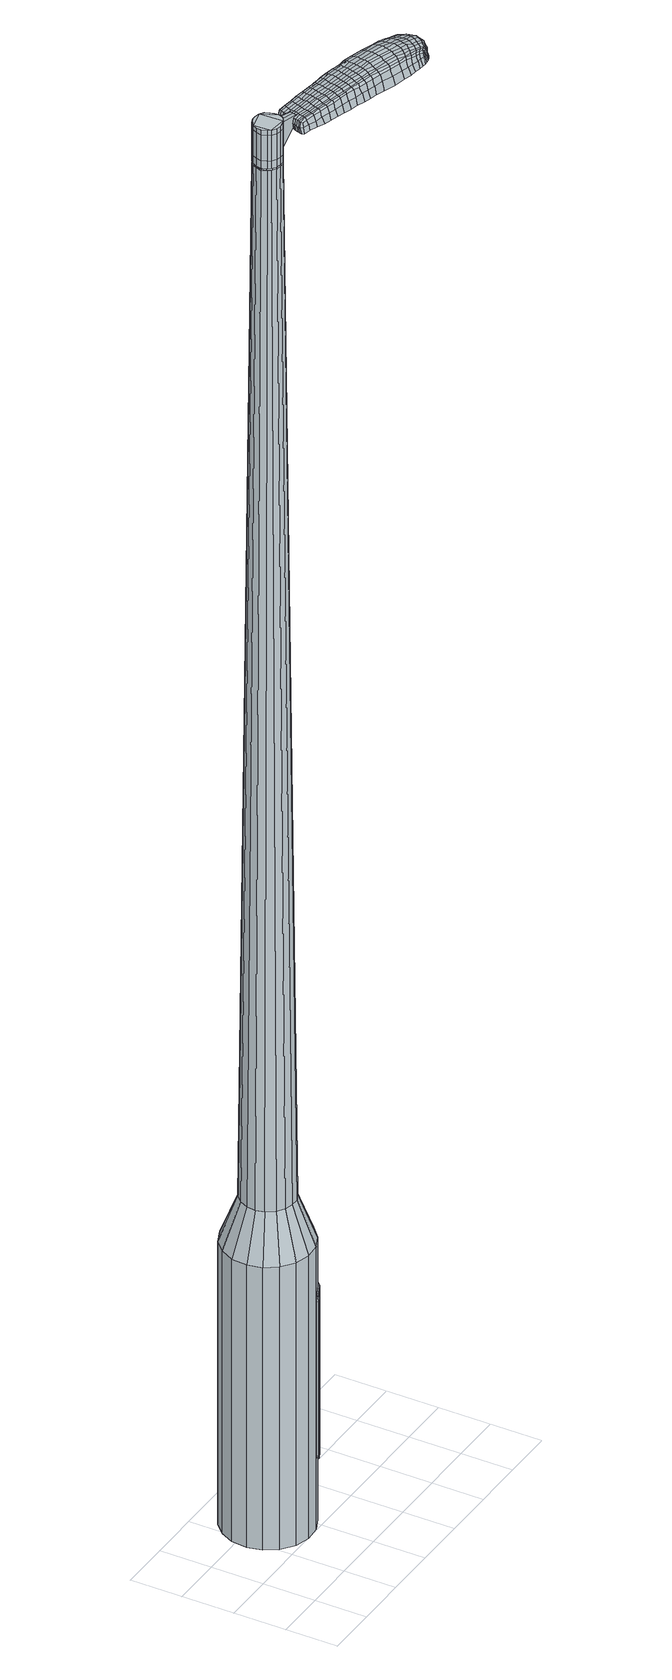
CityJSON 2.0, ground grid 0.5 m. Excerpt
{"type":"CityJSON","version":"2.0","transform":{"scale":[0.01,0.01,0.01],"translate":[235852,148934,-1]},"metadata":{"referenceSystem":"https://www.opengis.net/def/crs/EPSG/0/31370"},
"CityObjects":{
"object1":{"type":"GenericCityObject","attributes":{"cluster":89,"mean_distance_to_centroid":0.18,"new_centroid_x":235852.81,"new_centroid_y":148934.91,"mean_distance_to_camera":4.41,"H1":-4.92,"H2":10.43,"Z_final":110.27,"cluster2":-1,"proj_x":235852.39,"proj_y":148936.35,"id_line":63135,"bearing_l":253.74,"distance":1.5,"orientation":"left","G_obj":343.74},"geometry":[{"type":"MultiSurface","lod":"2","boundaries":[[[0,1,2,3]],[[1,4,5,2]],[[4,6,7,5]],[[6,8,9,7]],[[8,10,11,9]],[[10,12,13,11]],[[12,14,15,13]],[[14,16,17,15]],[[16,18,19,17]],[[18,20,21,19]],[[20,22,23,21]],[[22,24,25,23]],[[24,26,27,25]],[[26,28,29,27]],[[28,30,31,29]],[[30,32,33,31]],[[32,34,35,33]],[[34,0,3,35]],[[36,37,38,39]],[[38,40,41,42]],[[41,43,42]],[[42,44,45,46]],[[45,47,46]],[[46,48,49,50]],[[49,51,50]],[[42,46,50,38]],[[50,52,39,38]],[[53,36,39]],[[2,5,7,35]],[[7,9,11,15]],[[11,13,15]],[[15,17,19,23]],[[19,21,23]],[[23,25,27,31]],[[27,29,31]],[[15,23,31,7]],[[31,33,35,7]],[[3,2,35]],[[1,0,54,55]],[[0,34,56,54]],[[34,32,57,56]],[[32,30,58,57]],[[30,28,59,58]],[[28,26,60,59]],[[26,24,61,60]],[[24,22,62,61]],[[22,20,63,62]],[[20,18,64,63]],[[18,16,65,64]],[[16,14,66,65]],[[14,12,67,66]],[[12,10,68,67]],[[10,8,69,68]],[[8,6,70,69]],[[6,4,71,70]],[[4,1,55,71]],[[55,54,72,73]],[[54,56,74,72]],[[56,57,75,74]],[[57,58,76,75]],[[58,59,77,76]],[[59,60,78,77]],[[60,61,79,78]],[[61,62,80,79]],[[62,63,81,80]],[[63,64,82,81]],[[64,65,83,82]],[[65,66,84,83]],[[66,67,85,84]],[[67,68,86,85]],[[68,69,87,86]],[[69,70,88,87]],[[70,71,89,88]],[[71,55,73,89]],[[90,91,92,93]],[[74,94,91,90]],[[75,95,94,74]],[[96,97,95,75]],[[98,99,97,96]],[[78,100,99,98]],[[101,102,100,78]],[[103,104,102,101]],[[105,106,104,103]],[[107,108,106,105]],[[109,110,108,107]],[[111,112,110,109]],[[113,114,112,111]],[[86,115,114,113]],[[116,117,115,86]],[[88,118,117,116]],[[89,119,118,88]],[[93,92,119,89]],[[120,121,122,123]],[[124,120,123,125]],[[126,124,125,127]],[[128,126,127,129]],[[130,128,129,131]],[[132,130,131,133]],[[134,132,133,135]],[[136,134,135,137]],[[138,136,137,139]],[[140,138,139,141]],[[142,140,141,143]],[[144,142,143,145]],[[146,144,145,147]],[[148,146,147,149]],[[150,148,149,151]],[[152,150,151,153]],[[73,72,90,93]],[[72,74,90]],[[76,96,75]],[[76,77,98,96]],[[77,78,98]],[[79,101,78]],[[79,80,103,101]],[[80,81,105,103]],[[81,82,107,105]],[[82,83,109,107]],[[83,84,111,109]],[[84,85,113,111]],[[85,86,113]],[[87,116,86]],[[87,88,116]],[[73,93,89]],[[154,155,92,91]],[[155,119,92]],[[156,117,118]],[[156,115,117]],[[157,114,115]],[[157,158,112,114]],[[158,159,110,112]],[[159,160,108,110]],[[160,161,106,108]],[[161,162,104,106]],[[162,163,102,104]],[[163,100,102]],[[164,99,100]],[[164,165,97,99]],[[165,95,97]],[[154,91,94]],[[39,52,152,166]],[[155,154,167,153]],[[53,39,166,121]],[[154,94,122,167]],[[36,53,121,120]],[[94,95,123,122]],[[37,36,120,124]],[[95,165,125,123]],[[38,37,124,126]],[[165,164,127,125]],[[40,38,126,128]],[[164,100,129,127]],[[41,40,128,130]],[[100,163,131,129]],[[43,41,130,132]],[[163,162,133,131]],[[42,43,132,134]],[[162,161,135,133]],[[44,42,134,136]],[[161,160,137,135]],[[45,44,136,138]],[[160,159,139,137]],[[47,45,138,140]],[[159,158,141,139]],[[46,47,140,142]],[[158,157,143,141]],[[48,46,142,144]],[[157,115,145,143]],[[49,48,144,146]],[[115,156,147,145]],[[51,49,146,148]],[[156,118,149,147]],[[50,51,148,150]],[[118,119,151,149]],[[52,50,150,152]],[[119,155,153,151]],[[152,153,168,169]],[[153,167,170,168]],[[167,122,171,170]],[[122,121,172,171]],[[121,166,173,172]],[[166,152,169,173]],[[174,175,176,177]],[[178,174,177,179]],[[174,178,180,181]],[[175,174,181,182]],[[183,184,185,186]],[[187,183,186,188]],[[183,187,189,190]],[[184,183,190,191]],[[192,193,194,195]],[[196,192,195,197]],[[192,196,198,199]],[[193,192,199,200]],[[201,202,203,204]],[[205,201,204,206]],[[201,205,207,208]],[[202,201,208,209]],[[210,211,212,213]],[[214,210,213,215]],[[210,214,216,217]],[[211,210,217,218]],[[219,220,221,222]],[[223,219,222,224]],[[219,223,225,226]],[[220,219,226,227]],[[228,229,230,231]],[[220,228,231,221]],[[228,220,227,232]],[[229,228,232,233]],[[234,235,236,237]],[[229,234,237,230]],[[234,229,233,238]],[[235,234,238,239]],[[240,178,179,241]],[[235,240,241,236]],[[240,235,239,242]],[[178,240,242,180]],[[243,244,245,246]],[[247,243,246,248]],[[243,247,249,250]],[[244,243,250,251]],[[252,253,254,255]],[[244,252,255,245]],[[252,244,251,256]],[[253,252,256,257]],[[258,259,260,261]],[[253,258,261,254]],[[258,253,257,262]],[[259,258,262,263]],[[264,265,266,267]],[[259,264,267,260]],[[264,259,263,268]],[[265,264,268,269]],[[270,175,182,271]],[[265,270,271,266]],[[270,265,269,272]],[[175,270,272,176]],[[273,274,275,276]],[[277,273,276,278]],[[273,277,279,280]],[[274,273,280,281]],[[282,283,284,285]],[[274,282,285,275]],[[282,274,281,286]],[[283,282,286,287]],[[288,289,290,291]],[[283,288,291,284]],[[288,283,287,292]],[[289,288,292,293]],[[294,187,188,295]],[[289,294,295,290]],[[294,289,293,296]],[[187,294,296,189]],[[297,298,299,300]],[[301,297,300,302]],[[297,301,303,304]],[[298,297,304,305]],[[306,307,308,309]],[[298,306,309,299]],[[306,298,305,310]],[[307,306,310,311]],[[312,313,314,315]],[[307,312,315,308]],[[312,307,311,316]],[[313,312,316,317]],[[318,319,320,321]],[[313,318,321,314]],[[318,313,317,322]],[[319,318,322,323]],[[324,184,191,325]],[[319,324,325,320]],[[324,319,323,326]],[[184,324,326,185]],[[327,213,212,328]],[[329,327,328,330]],[[327,329,331,332]],[[213,327,332,215]],[[333,329,330,334]],[[335,333,334,336]],[[333,335,337,338]],[[329,333,338,331]],[[339,335,336,340]],[[341,339,340,342]],[[339,341,343,344]],[[335,339,344,337]],[[345,341,342,346]],[[347,345,346,348]],[[345,347,349,350]],[[341,345,350,343]],[[351,347,348,352]],[[202,351,352,203]],[[351,202,209,353]],[[347,351,353,349]],[[354,355,200,199]],[[356,354,199,198]],[[354,356,357,358]],[[355,354,358,359]],[[360,361,359,358]],[[362,360,358,357]],[[360,362,363,364]],[[361,360,364,365]],[[366,367,365,364]],[[368,366,364,363]],[[366,368,369,370]],[[367,366,370,371]],[[372,373,371,370]],[[374,372,370,369]],[[372,374,207,205]],[[373,372,205,206]],[[375,376,377,378]],[[277,375,378,279]],[[375,277,278,379]],[[376,375,379,380]],[[381,196,197,382]],[[376,381,382,377]],[[381,376,380,383]],[[196,381,383,198]],[[384,385,386,387]],[[223,384,387,225]],[[384,223,224,388]],[[385,384,388,389]],[[390,391,392,393]],[[385,390,393,386]],[[390,385,389,394]],[[391,390,394,395]],[[396,193,200,397]],[[391,396,397,392]],[[396,391,395,398]],[[193,396,398,194]],[[399,400,401,402]],[[181,399,402,182]],[[399,181,180,403]],[[400,399,403,404]],[[405,406,407,408]],[[400,405,408,401]],[[405,400,404,409]],[[406,405,409,410]],[[411,204,203,412]],[[406,411,412,407]],[[411,406,410,413]],[[204,411,413,206]],[[414,415,416,417]],[[186,414,417,188]],[[414,186,185,418]],[[415,414,418,419]],[[420,208,207,421]],[[415,420,421,416]],[[420,415,419,422]],[[208,420,422,209]],[[423,424,425,426]],[[301,423,426,303]],[[423,301,302,427]],[[424,423,427,428]],[[429,214,215,430]],[[424,429,430,425]],[[429,424,428,431]],[[214,429,431,216]],[[432,433,434,435]],[[247,432,435,249]],[[432,247,248,436]],[[433,432,436,437]],[[438,439,440,441]],[[433,438,441,434]],[[438,433,437,442]],[[439,438,442,443]],[[444,211,218,445]],[[439,444,445,440]],[[444,439,443,446]],[[211,444,446,212]],[[447,448,437,436]],[[246,447,436,248]],[[447,246,245,449]],[[448,447,449,450]],[[451,452,443,442]],[[448,451,442,437]],[[451,448,450,453]],[[452,451,453,454]],[[455,328,212,446]],[[452,455,446,443]],[[455,452,454,456]],[[328,455,456,330]],[[457,458,459,460]],[[304,457,460,305]],[[457,304,303,426]],[[458,457,426,425]],[[461,332,331,462]],[[458,461,462,459]],[[461,458,425,430]],[[332,461,430,215]],[[463,464,450,449]],[[255,463,449,245]],[[463,255,254,465]],[[464,463,465,466]],[[467,468,454,453]],[[464,467,453,450]],[[467,464,466,469]],[[468,467,469,470]],[[471,334,330,456]],[[468,471,456,454]],[[471,468,470,472]],[[334,471,472,336]],[[473,474,475,476]],[[310,473,476,311]],[[473,310,305,460]],[[474,473,460,459]],[[477,338,337,478]],[[474,477,478,475]],[[477,474,459,462]],[[338,477,462,331]],[[479,480,466,465]],[[261,479,465,254]],[[479,261,260,481]],[[480,479,481,482]],[[483,484,470,469]],[[480,483,469,466]],[[483,480,482,485]],[[484,483,485,486]],[[487,340,336,472]],[[484,487,472,470]],[[487,484,486,488]],[[340,487,488,342]],[[489,490,491,492]],[[316,489,492,317]],[[489,316,311,476]],[[490,489,476,475]],[[493,344,343,494]],[[490,493,494,491]],[[493,490,475,478]],[[344,493,478,337]],[[495,496,482,481]],[[267,495,481,260]],[[495,267,266,497]],[[496,495,497,498]],[[499,500,486,485]],[[496,499,485,482]],[[499,496,498,501]],[[500,499,501,502]],[[503,346,342,488]],[[500,503,488,486]],[[503,500,502,504]],[[346,503,504,348]],[[505,506,507,508]],[[322,505,508,323]],[[505,322,317,492]],[[506,505,492,491]],[[509,350,349,510]],[[506,509,510,507]],[[509,506,491,494]],[[350,509,494,343]],[[511,512,498,497]],[[271,511,497,266]],[[511,271,182,402]],[[512,511,402,401]],[[513,514,502,501]],[[512,513,501,498]],[[513,512,401,408]],[[514,513,408,407]],[[515,352,348,504]],[[514,515,504,502]],[[515,514,407,412]],[[352,515,412,203]],[[516,517,419,418]],[[326,516,418,185]],[[516,326,323,508]],[[517,516,508,507]],[[518,353,209,422]],[[517,518,422,419]],[[518,517,507,510]],[[353,518,510,349]],[[519,520,380,379]],[[276,519,379,278]],[[519,276,275,521]],[[520,519,521,522]],[[523,356,198,383]],[[520,523,383,380]],[[523,520,522,524]],[[356,523,524,357]],[[525,526,527,528]],[[226,525,528,227]],[[525,226,225,387]],[[526,525,387,386]],[[529,530,531,532]],[[526,529,532,527]],[[529,526,386,393]],[[530,529,393,392]],[[533,355,359,534]],[[530,533,534,531]],[[533,530,392,397]],[[355,533,397,200]],[[535,536,522,521]],[[285,535,521,275]],[[535,285,284,537]],[[536,535,537,538]],[[539,362,357,524]],[[536,539,524,522]],[[539,536,538,540]],[[362,539,540,363]],[[541,542,543,544]],[[232,541,544,233]],[[541,232,227,528]],[[542,541,528,527]],[[545,546,547,548]],[[542,545,548,543]],[[545,542,527,532]],[[546,545,532,531]],[[549,361,365,550]],[[546,549,550,547]],[[549,546,531,534]],[[361,549,534,359]],[[551,552,538,537]],[[291,551,537,284]],[[551,291,290,553]],[[552,551,553,554]],[[555,368,363,540]],[[552,555,540,538]],[[555,552,554,556]],[[368,555,556,369]],[[557,558,559,560]],[[238,557,560,239]],[[557,238,233,544]],[[558,557,544,543]],[[561,562,563,564]],[[558,561,564,559]],[[561,558,543,548]],[[562,561,548,547]],[[565,367,371,566]],[[562,565,566,563]],[[565,562,547,550]],[[367,565,550,365]],[[567,568,554,553]],[[295,567,553,290]],[[567,295,188,417]],[[568,567,417,416]],[[569,374,369,556]],[[568,569,556,554]],[[569,568,416,421]],[[374,569,421,207]],[[570,571,404,403]],[[242,570,403,180]],[[570,242,239,560]],[[571,570,560,559]],[[572,573,410,409]],[[571,572,409,404]],[[572,571,559,564]],[[573,572,564,563]],[[574,373,206,413]],[[573,574,413,410]],[[574,573,563,566]],[[373,574,566,371]],[[575,576,577,578]],[[578,577,579,580]],[[581,579,577,582]],[[582,577,576,583]],[[584,585,586,587]],[[587,586,588,589]],[[590,588,586,591]],[[591,586,585,592]],[[593,594,595,596]],[[596,595,597,598]],[[599,597,595,600]],[[600,595,594,601]],[[602,603,604,605]],[[605,604,606,607]],[[608,606,604,609]],[[609,604,603,610]],[[611,612,613,614]],[[614,613,615,616]],[[617,615,613,618]],[[618,613,612,619]],[[620,621,622,623]],[[623,622,624,625]],[[626,624,622,627]],[[627,622,621,628]],[[629,630,631,632]],[[632,631,621,620]],[[628,621,631,633]],[[633,631,630,634]],[[635,636,637,638]],[[638,637,630,629]],[[634,630,637,639]],[[639,637,636,640]],[[580,579,641,642]],[[642,641,636,635]],[[640,636,641,643]],[[643,641,579,581]],[[644,645,646,647]],[[647,646,648,649]],[[650,648,646,651]],[[651,646,645,652]],[[653,654,655,656]],[[656,655,645,644]],[[652,645,655,657]],[[657,655,654,658]],[[659,660,661,662]],[[662,661,654,653]],[[658,654,661,663]],[[663,661,660,664]],[[665,666,667,668]],[[668,667,660,659]],[[664,660,667,669]],[[669,667,666,670]],[[583,576,671,672]],[[672,671,666,665]],[[670,666,671,673]],[[673,671,576,575]],[[674,675,676,677]],[[677,676,678,679]],[[680,678,676,681]],[[681,676,675,682]],[[683,684,685,686]],[[686,685,675,674]],[[682,675,685,687]],[[687,685,684,688]],[[689,690,691,692]],[[692,691,684,683]],[[688,684,691,693]],[[693,691,690,694]],[[589,588,695,696]],[[696,695,690,689]],[[694,690,695,697]],[[697,695,588,590]],[[698,699,700,701]],[[701,700,702,703]],[[704,702,700,705]],[[705,700,699,706]],[[707,708,709,710]],[[710,709,699,698]],[[706,699,709,711]],[[711,709,708,712]],[[713,714,715,716]],[[716,715,708,707]],[[712,708,715,717]],[[717,715,714,718]],[[719,720,721,722]],[[722,721,714,713]],[[718,714,721,723]],[[723,721,720,724]],[[592,585,725,726]],[[726,725,720,719]],[[724,720,725,727]],[[727,725,585,584]],[[611,614,728,729]],[[729,728,730,731]],[[732,730,728,172]],[[172,728,614,616]],[[731,730,733,734]],[[734,733,735,736]],[[737,735,733,738]],[[738,733,730,732]],[[736,735,739,740]],[[740,739,741,742]],[[743,741,739,744]],[[744,739,735,737]],[[742,741,745,746]],[[746,745,747,748]],[[749,747,745,750]],[[750,745,741,743]],[[748,747,751,752]],[[752,751,603,602]],[[610,603,751,753]],[[753,751,747,749]],[[601,754,755,600]],[[600,755,756,599]],[[757,756,755,758]],[[758,755,754,759]],[[759,760,761,758]],[[758,761,762,757]],[[763,762,761,764]],[[764,761,760,765]],[[765,766,767,764]],[[764,767,768,763]],[[769,768,767,770]],[[770,767,766,771]],[[771,772,773,770]],[[770,773,774,769]],[[608,774,773,606]],[[606,773,772,607]],[[775,776,777,778]],[[778,777,678,680]],[[679,678,777,779]],[[779,777,776,780]],[[598,597,781,782]],[[782,781,776,775]],[[780,776,781,783]],[[783,781,597,599]],[[784,785,786,787]],[[787,786,624,626]],[[625,624,786,788]],[[788,786,785,789]],[[790,791,792,793]],[[793,792,785,784]],[[789,785,792,794]],[[794,792,791,795]],[[601,594,796,797]],[[797,796,791,790]],[[795,791,796,798]],[[798,796,594,593]],[[799,800,801,802]],[[802,801,582,583]],[[581,582,801,803]],[[803,801,800,804]],[[805,806,807,808]],[[808,807,800,799]],[[804,800,807,809]],[[809,807,806,810]],[[602,605,811,812]],[[812,811,806,805]],[[810,806,811,813]],[[813,811,605,607]],[[814,815,816,817]],[[817,816,587,589]],[[584,587,816,818]],[[818,816,815,819]],[[608,609,820,821]],[[821,820,815,814]],[[819,815,820,822]],[[822,820,609,610]],[[823,824,825,826]],[[826,825,702,704]],[[703,702,825,827]],[[827,825,824,828]],[[616,615,829,830]],[[830,829,824,823]],[[828,824,829,831]],[[831,829,615,617]],[[832,833,834,650]],[[834,648,650]],[[649,648,834,835]],[[835,834,833,836]],[[837,838,839,840]],[[840,839,833,832]],[[836,833,839,841]],[[841,839,838,842]],[[619,612,843,844]],[[844,843,838,837]],[[842,838,843,845]],[[845,843,612,611]],[[836,846,847,835]],[[835,847,647,649]],[[644,647,847,848]],[[848,847,846,849]],[[842,850,851,841]],[[841,851,846,836]],[[849,846,851,852]],[[852,851,850,853]],[[611,729,854,845]],[[845,854,850,842]],[[853,850,854,855]],[[855,854,729,731]],[[856,857,858,859]],[[859,858,705,706]],[[704,705,858,826]],[[826,858,857,823]],[[732,172,860,861]],[[861,860,857,856]],[[823,857,860,830]],[[830,860,172,616]],[[849,862,848]],[[848,862,656,644]],[[653,656,862,863]],[[863,862,864]],[[853,865,866,852]],[[852,866,862,849]],[[864,862,866,867]],[[867,866,865,868]],[[731,734,869,855]],[[855,869,865,853]],[[868,865,869,870]],[[870,869,734,736]],[[871,872,873,874]],[[874,873,711,712]],[[706,711,873,859]],[[859,873,872,856]],[[737,738,875,876]],[[876,875,872,871]],[[856,872,875,861]],[[861,875,738,732]],[[864,877,878,863]],[[863,878,662,653]],[[659,662,878,879]],[[878,877,879]],[[868,880,881,867]],[[867,881,877,864]],[[879,877,881,882]],[[882,881,880,883]],[[736,740,884,870]],[[870,884,880,868]],[[883,880,884,885]],[[885,884,740,742]],[[886,887,888,889]],[[889,888,717,718]],[[712,717,888,874]],[[874,888,887,871]],[[743,744,890,891]],[[891,890,887,886]],[[871,887,890,876]],[[876,890,744,737]],[[892,893,879]],[[879,893,668,659]],[[665,668,893,894]],[[894,893,892,895]],[[883,896,897,882]],[[882,897,892,879]],[[895,892,897,898]],[[898,897,896,899]],[[742,746,900,885]],[[885,900,896,883]],[[899,896,900,901]],[[901,900,746,748]],[[902,903,904,905]],[[905,904,723,724]],[[718,723,904,889]],[[889,904,903,886]],[[749,750,906,907]],[[907,906,903,902]],[[886,903,906,891]],[[891,906,750,743]],[[895,908,909,894]],[[894,909,672,665]],[[583,672,909,802]],[[802,909,908,799]],[[899,910,911,898]],[[898,911,908,895]],[[799,908,911,808]],[[808,911,910,805]],[[748,752,912,901]],[[901,912,910,899]],[[805,910,912,812]],[[812,912,752,602]],[[819,913,914,818]],[[818,914,727,584]],[[724,727,914,905]],[[905,914,913,902]],[[610,753,915,822]],[[822,915,913,819]],[[902,913,915,907]],[[907,915,753,749]],[[780,916,917,779]],[[779,917,677,679]],[[674,677,917,918]],[[918,917,916,919]],[[599,756,920,783]],[[783,920,916,780]],[[919,916,920,921]],[[921,920,756,757]],[[922,923,924,925]],[[925,924,627,628]],[[626,627,924,787]],[[787,924,923,784]],[[926,927,928,929]],[[929,928,923,922]],[[784,923,928,793]],[[793,928,927,790]],[[759,754,930,931]],[[931,930,927,926]],[[790,927,930,797]],[[797,930,754,601]],[[919,932,933,918]],[[918,933,686,674]],[[683,686,933,934]],[[934,933,932,935]],[[757,762,936,921]],[[921,936,932,919]],[[935,932,936,937]],[[937,936,762,763]],[[938,939,940,941]],[[941,940,633,634]],[[628,633,940,925]],[[925,940,939,922]],[[942,943,944,945]],[[945,944,939,938]],[[922,939,944,929]],[[929,944,943,926]],[[765,760,946,947]],[[947,946,943,942]],[[926,943,946,931]],[[931,946,760,759]],[[935,948,949,934]],[[934,949,692,683]],[[689,692,949,950]],[[950,949,948,951]],[[763,768,952,937]],[[937,952,948,935]],[[951,948,952,953]],[[953,952,768,769]],[[954,955,956,957]],[[957,956,639,640]],[[634,639,956,941]],[[941,956,955,938]],[[958,959,960,961]],[[961,960,955,954]],[[938,955,960,945]],[[945,960,959,942]],[[771,766,962,963]],[[963,962,959,958]],[[942,959,962,947]],[[947,962,766,765]],[[951,964,965,950]],[[950,965,696,689]],[[589,696,965,817]],[[817,965,964,814]],[[769,774,966,953]],[[953,966,964,951]],[[814,964,966,821]],[[821,966,774,608]],[[804,967,968,803]],[[803,968,643,581]],[[640,643,968,957]],[[957,968,967,954]],[[810,969,970,809]],[[809,970,967,804]],[[954,967,970,961]],[[961,970,969,958]],[[607,772,971,813]],[[813,971,969,810]],[[958,969,971,963]],[[963,971,772,771]],[[575,578,177,176]],[[578,580,179,177]],[[590,591,190,189]],[[591,592,191,190]],[[593,596,195,194]],[[596,598,197,195]],[[617,618,217,216]],[[618,619,218,217]],[[620,623,222,221]],[[623,625,224,222]],[[629,632,231,230]],[[632,620,221,231]],[[635,638,237,236]],[[638,629,230,237]],[[580,642,241,179]],[[642,635,236,241]],[[650,651,250,249]],[[651,652,251,250]],[[652,657,256,251]],[[657,658,257,256]],[[658,663,262,257]],[[663,664,263,262]],[[664,669,268,263]],[[669,670,269,268]],[[670,673,272,269]],[[673,575,176,272]],[[680,681,280,279]],[[681,682,281,280]],[[682,687,286,281]],[[687,688,287,286]],[[688,693,292,287]],[[693,694,293,292]],[[694,697,296,293]],[[697,590,189,296]],[[698,701,300,299]],[[701,703,302,300]],[[707,710,309,308]],[[710,698,299,309]],[[713,716,315,314]],[[716,707,308,315]],[[719,722,321,320]],[[722,713,314,321]],[[592,726,325,191]],[[726,719,320,325]],[[775,778,378,377]],[[778,680,279,378]],[[598,782,382,197]],[[782,775,377,382]],[[625,788,388,224]],[[788,789,389,388]],[[789,794,394,389]],[[794,795,395,394]],[[795,798,398,395]],[[798,593,194,398]],[[703,827,427,302]],[[827,828,428,427]],[[828,831,431,428]],[[831,617,216,431]],[[832,650,435,434]],[[650,249,435]],[[837,840,441,440]],[[840,832,434,441]],[[619,844,445,218]],[[844,837,440,445]],[[972,973,974,975]],[[976,977,975,974]],[[978,979,980,981]],[[982,983,984,985]],[[973,986,987,974]],[[988,976,974,987]],[[989,978,981,990]],[[991,992,983,982]],[[986,993,994,987]],[[994,995,988,987]],[[996,989,990,997]],[[998,992,991,999]],[[993,1000,1001,994]],[[1001,1002,995,994]],[[1003,996,997,1004]],[[1005,998,999,1006]],[[1007,1008,1009,1010]],[[1011,1012,1008,1007]],[[1011,1013,1014,1012]],[[1013,1015,1016,1014]],[[1017,1018,1019,1020]],[[1021,1022,1018,1017]],[[1023,1024,1022,1021]],[[1025,1026,1024,1023]],[[1020,1009,1008,1017]],[[1017,1008,1012,1021]],[[1012,1014,1023,1021]],[[1014,1016,1025,1023]],[[981,980,977,976]],[[990,981,976,988]],[[995,997,990,988]],[[1002,1004,997,995]],[[982,985,979,978]],[[991,982,978,989]],[[999,991,989,996]],[[1006,999,996,1003]],[[983,1007,1010,984]],[[992,1011,1007,983]],[[1013,1011,992,998]],[[1015,1013,998,1005]],[[1027,1028,1029,1030]],[[1029,1031,1032,1033]],[[1029,1033,1034,1035]],[[1029,1035,1030]],[[1036,1027,1030,1037]],[[1038,1037,1030,1039]],[[1040,1039,1030]],[[1041,1029,1028,1042]],[[1043,1041,1042,1044]],[[1045,1043,1044,1046]],[[1047,1045,1046,1048]],[[1049,1047,1048,1050]],[[1050,1051,1052,1053]],[[1050,1053,1054,1055]],[[1050,1055,1056,1057]],[[1056,1058,1059,1060]],[[1056,1060,1061,1062]],[[1056,1062,1057]],[[1050,1057,1049]],[[1063,1064,1028,1027]],[[1065,1066,1031,1029]],[[1067,1068,1040,1030]],[[1064,1069,1042,1028]],[[1070,1065,1029,1041]],[[1069,1071,1044,1042]],[[1072,1070,1041,1043]],[[1071,1073,1046,1044]],[[1074,1072,1043,1045]],[[1073,1075,1048,1046]],[[1076,1074,1045,1047]],[[1075,1077,1050,1048]],[[1078,1076,1047,1049]],[[1077,1079,1051,1050]],[[1080,1081,1058,1056]],[[1082,1078,1049,1057]],[[1052,1051,1079,1083]],[[1053,1052,1083,1084]],[[1054,1053,1084,1085]],[[1055,1054,1085,1086]],[[1056,1055,1086,1080]],[[1087,1063,1027,1036]],[[1088,1087,1036,1037]],[[1089,1088,1037,1038]],[[1090,1089,1038,1039]],[[1068,1090,1039,1040]],[[1032,1031,1066,1091]],[[1059,1058,1081,1092]],[[1033,1032,1091,1093]],[[1034,1033,1093,1094]],[[1035,1034,1094,1095]],[[1030,1035,1095,1067]],[[1060,1059,1092,1096]],[[1061,1060,1096,1097]],[[1062,1061,1097,1098]],[[1057,1062,1098,1082]]]}]}
},
"vertices":[
[124,80,384],[117,67,384],[117,67,96],[124,80,96],[106,57,384],[106,57,96],[93,51,384],[93,51,96],[78,50,384],[78,50,96],[64,54,384],[64,54,96],[52,63,384],[52,63,96],[44,75,384],[44,75,96],[41,89,384],[41,89,96],[42,104,384],[42,104,96],[49,117,384],[49,117,96],[59,127,384],[59,127,96],[73,133,384],[73,133,96],[88,134,384],[88,134,96],[102,130,384],[102,130,96],[113,121,384],[113,121,96],[122,109,384],[122,109,96],[125,95,384],[125,95,96],[95,97,1524],[93,101,1524],[89,104,1524],[96,88,1524],[84,105,1524],[80,105,1524],[72,100,1524],[75,103,1524],[70,96,1524],[69,91,1524],[73,83,1524],[71,86,1524],[77,80,1524],[81,79,1524],[90,81,1524],[86,79,1524],[94,84,1524],[96,93,1524],[107,85,429],[103,77,429],[108,94,429],[106,102,429],[101,109,429],[94,114,429],[86,117,429],[77,116,429],[69,113,429],[63,107,429],[59,99,429],[58,90,429],[60,82,429],[65,74,429],[72,69,429],[80,67,429],[89,67,429],[97,71,429],[96,88,1483],[94,84,1483],[96,93,1483],[95,97,1483],[93,101,1483],[89,104,1483],[84,105,1483],[80,105,1483],[75,103,1483],[72,100,1483],[70,96,1483],[69,91,1483],[71,86,1483],[73,83,1483],[77,80,1483],[81,79,1483],[86,79,1483],[90,81,1483],[95,88,1483],[95,88,1485],[93,84,1485],[93,84,1483],[96,93,1485],[95,97,1485],[92,101,1483],[92,101,1485],[89,103,1483],[89,103,1485],[84,105,1485],[80,104,1483],[80,104,1485],[76,103,1483],[76,103,1485],[73,99,1483],[73,99,1485],[71,95,1483],[71,95,1485],[70,91,1483],[70,91,1485],[71,87,1483],[71,87,1485],[74,83,1483],[74,83,1485],[77,80,1485],[82,79,1483],[82,79,1485],[86,79,1485],[90,81,1485],[95,97,1519],[96,93,1519],[96,93,1493],[95,97,1493],[93,101,1519],[93,101,1493],[89,104,1519],[89,104,1493],[84,105,1519],[84,105,1493],[80,105,1519],[80,105,1493],[75,103,1519],[75,103,1493],[72,100,1519],[72,100,1493],[70,96,1519],[70,96,1493],[69,91,1519],[69,91,1493],[71,86,1519],[71,86,1493],[73,83,1519],[73,83,1493],[77,80,1519],[77,80,1493],[81,79,1519],[81,79,1493],[86,79,1519],[86,79,1493],[90,81,1519],[90,81,1493],[94,84,1519],[94,84,1493],[96,88,1485],[94,84,1485],[81,79,1485],[73,83,1485],[71,86,1485],[69,91,1485],[70,96,1485],[72,100,1485],[75,103,1485],[80,105,1485],[89,104,1485],[93,101,1485],[96,88,1519],[96,88,1493],[113,80,1513],[113,80,1518],[114,83,1513],[115,86,1513],[115,86,1518],[114,83,1518],[179,43,1519],[173,46,1518],[174,44,1509],[180,42,1510],[188,41,1519],[188,39,1510],[187,42,1526],[179,45,1525],[172,47,1525],[190,80,1519],[184,82,1518],[182,81,1525],[189,79,1525],[199,78,1519],[197,77,1526],[200,79,1510],[192,81,1510],[185,83,1509],[256,43,1519],[255,39,1519],[256,39,1513],[257,43,1513],[256,47,1519],[257,47,1513],[255,47,1524],[254,43,1524],[253,40,1524],[185,64,1530],[178,66,1529],[177,63,1529],[184,60,1530],[194,61,1531],[193,58,1531],[195,65,1530],[186,67,1530],[179,69,1529],[107,86,1512],[107,83,1512],[108,83,1517],[108,86,1517],[108,89,1512],[109,88,1517],[109,89,1506],[108,86,1506],[107,83,1506],[237,28,1519],[233,29,1519],[234,27,1512],[237,27,1512],[239,28,1518],[240,27,1512],[239,29,1522],[237,29,1523],[233,30,1524],[229,29,1519],[223,31,1519],[224,29,1512],[229,28,1512],[229,31,1524],[223,32,1525],[217,32,1519],[210,34,1519],[211,32,1511],[218,30,1511],[217,34,1526],[209,36,1526],[199,37,1519],[200,35,1510],[198,39,1526],[110,68,1513],[117,65,1513],[117,67,1518],[109,69,1517],[105,70,1512],[106,71,1516],[105,69,1506],[110,67,1507],[118,64,1507],[124,63,1514],[131,60,1515],[131,62,1520],[124,64,1519],[125,61,1507],[132,59,1507],[138,58,1515],[145,55,1516],[145,57,1522],[138,59,1521],[139,56,1508],[146,54,1508],[152,53,1517],[159,50,1517],[159,52,1524],[152,55,1523],[153,51,1508],[160,49,1509],[166,48,1518],[165,50,1524],[167,46,1509],[247,62,1519],[244,64,1519],[244,62,1524],[247,61,1523],[250,61,1518],[249,60,1522],[251,62,1512],[249,63,1512],[246,65,1512],[240,65,1519],[234,67,1519],[234,66,1525],[239,64,1524],[241,66,1512],[236,68,1512],[229,69,1519],[221,72,1519],[220,71,1526],[228,68,1526],[230,70,1511],[223,73,1511],[210,75,1519],[209,74,1526],[212,76,1510],[118,97,1513],[126,95,1513],[127,96,1507],[120,98,1507],[113,98,1512],[114,99,1506],[114,97,1516],[118,96,1517],[125,94,1518],[133,94,1514],[140,92,1515],[142,93,1507],[134,95,1507],[132,93,1519],[139,91,1520],[148,90,1515],[155,89,1516],[157,90,1508],[149,91,1508],[147,89,1521],[154,88,1522],[162,87,1517],[169,85,1517],[171,86,1509],[164,88,1508],[161,86,1523],[168,84,1524],[177,84,1518],[178,85,1509],[175,83,1524],[114,84,1519],[113,82,1519],[121,82,1520],[120,80,1520],[122,85,1520],[114,87,1519],[128,80,1522],[127,77,1522],[135,78,1523],[134,75,1523],[136,81,1523],[129,83,1521],[142,76,1524],[141,73,1524],[149,74,1525],[149,71,1525],[150,77,1525],[143,79,1524],[156,72,1526],[156,69,1526],[164,70,1527],[163,67,1527],[165,73,1527],[157,75,1526],[171,68,1528],[170,65,1528],[172,71,1528],[252,44,1527],[250,41,1527],[252,48,1526],[248,50,1527],[247,46,1528],[246,42,1528],[241,47,1529],[240,44,1529],[242,51,1528],[235,53,1530],[234,49,1530],[233,46,1530],[227,51,1531],[226,48,1531],[228,55,1530],[219,58,1531],[218,54,1531],[217,50,1531],[206,58,1531],[205,54,1531],[207,61,1531],[251,59,1518],[253,57,1519],[254,57,1513],[252,60,1513],[250,59,1523],[251,57,1523],[255,52,1519],[256,52,1513],[253,52,1524],[241,28,1518],[244,29,1518],[243,30,1523],[240,29,1523],[242,27,1513],[245,28,1513],[247,31,1519],[251,33,1519],[249,34,1524],[246,32,1523],[248,30,1513],[251,33,1513],[253,36,1519],[252,37,1524],[254,36,1513],[179,47,1528],[180,49,1528],[173,51,1528],[172,49,1527],[187,44,1528],[188,46,1529],[181,51,1529],[182,54,1530],[175,56,1529],[174,53,1528],[189,48,1529],[190,51,1530],[183,57,1530],[176,59,1529],[192,55,1531],[188,78,1528],[188,75,1529],[196,73,1529],[197,76,1528],[181,79,1527],[181,77,1528],[187,72,1529],[196,69,1530],[180,73,1528],[111,98,1512],[110,96,1512],[111,95,1517],[112,97,1517],[112,98,1506],[111,96,1506],[109,92,1512],[110,92,1517],[110,93,1506],[103,72,1512],[104,74,1512],[104,73,1506],[104,71,1506],[104,72,1517],[105,74,1517],[104,76,1512],[105,78,1512],[106,78,1506],[105,75,1506],[106,76,1517],[106,78,1517],[106,81,1512],[107,80,1506],[107,81,1517],[110,71,1519],[110,72,1519],[117,68,1520],[117,70,1520],[111,74,1519],[111,77,1519],[118,72,1520],[119,74,1520],[112,79,1519],[119,77,1520],[117,95,1519],[116,93,1519],[124,91,1520],[124,93,1520],[115,90,1519],[123,88,1520],[124,66,1521],[124,67,1521],[131,63,1522],[131,65,1522],[125,70,1521],[126,72,1521],[132,67,1522],[133,70,1523],[126,75,1522],[134,73,1523],[131,92,1521],[131,90,1521],[138,88,1522],[139,90,1522],[130,86,1521],[137,85,1522],[138,61,1523],[138,63,1523],[145,58,1524],[145,60,1524],[139,65,1523],[140,68,1524],[146,63,1525],[147,65,1525],[141,70,1524],[148,68,1525],[146,88,1523],[145,86,1523],[152,84,1524],[153,86,1524],[144,83,1524],[151,81,1525],[152,56,1525],[152,58,1525],[159,54,1526],[159,55,1526],[153,60,1526],[154,63,1526],[160,58,1527],[161,61,1527],[155,66,1526],[162,64,1527],[160,85,1525],[160,82,1525],[167,81,1526],[167,83,1526],[159,79,1526],[166,77,1527],[166,51,1527],[166,53,1527],[167,56,1527],[168,59,1528],[169,62,1528],[174,81,1527],[174,79,1527],[173,75,1528],[248,60,1525],[249,57,1525],[244,61,1526],[245,59,1526],[251,53,1526],[247,54,1527],[238,30,1525],[241,31,1525],[237,32,1526],[235,31,1525],[243,32,1525],[246,35,1526],[242,36,1527],[240,33,1526],[249,37,1526],[244,39,1527],[239,63,1526],[240,60,1527],[234,65,1527],[234,62,1528],[241,56,1528],[235,58,1529],[230,32,1526],[232,33,1527],[225,34,1528],[224,33,1527],[234,35,1527],[236,37,1528],[230,39,1529],[228,37,1528],[238,40,1528],[232,42,1530],[228,67,1528],[228,64,1529],[220,69,1528],[220,67,1529],[228,60,1529],[220,63,1530],[218,35,1528],[219,36,1528],[211,39,1529],[210,37,1528],[221,38,1529],[223,41,1530],[214,44,1530],[213,41,1530],[225,44,1530],[216,47,1531],[208,72,1529],[208,70,1529],[208,66,1530],[199,40,1528],[200,42,1529],[201,45,1530],[202,48,1530],[204,51,1531],[174,46,1509],[173,48,1518],[180,45,1518],[181,43,1509],[188,43,1519],[189,41,1510],[188,44,1525],[180,47,1525],[173,49,1525],[182,79,1525],[183,80,1518],[190,78,1518],[189,77,1525],[198,76,1519],[197,75,1525],[200,77,1510],[192,79,1509],[185,81,1509],[254,40,1513],[253,40,1519],[254,43,1519],[255,43,1513],[254,47,1519],[255,47,1513],[252,47,1524],[252,44,1524],[251,41,1524],[177,62,1528],[178,65,1528],[185,63,1529],[184,60,1529],[194,61,1529],[193,58,1529],[195,64,1529],[186,67,1529],[179,69,1528],[110,83,1516],[109,83,1512],[109,85,1512],[110,85,1516],[110,88,1512],[111,88,1516],[111,88,1506],[110,85,1506],[109,82,1506],[234,29,1512],[234,31,1519],[237,30,1518],[237,29,1512],[239,30,1518],[239,29,1512],[238,31,1522],[237,31,1523],[234,32,1523],[224,31,1512],[223,33,1519],[229,31,1519],[230,30,1512],[229,33,1524],[223,34,1525],[211,34,1511],[210,36,1519],[218,34,1519],[219,32,1511],[218,35,1525],[210,37,1526],[199,39,1519],[200,37,1510],[199,41,1526],[117,69,1518],[118,67,1513],[111,70,1513],[110,71,1517],[106,72,1512],[107,72,1515],[106,71,1506],[111,69,1506],[118,66,1507],[131,64,1520],[132,62,1514],[125,65,1514],[124,66,1519],[125,63,1507],[132,61,1507],[145,59,1522],[146,57,1516],[139,60,1515],[138,61,1521],[140,58,1508],[147,56,1508],[159,54,1523],[160,52,1517],[153,55,1516],[152,56,1522],[154,53,1508],[161,50,1508],[167,50,1517],[166,52,1524],[167,48,1509],[243,61,1523],[244,62,1519],[246,60,1518],[246,59,1523],[248,59,1518],[247,59,1522],[249,60,1512],[248,61,1512],[245,63,1512],[233,64,1525],[234,66,1519],[239,64,1519],[238,62,1524],[240,65,1512],[235,67,1512],[220,69,1526],[221,70,1519],[228,68,1519],[227,66,1525],[230,69,1511],[222,71,1511],[210,73,1519],[208,72,1526],[211,74,1510],[127,94,1507],[125,93,1513],[118,95,1513],[119,96,1506],[113,96,1512],[114,97,1506],[114,95,1515],[117,94,1517],[125,93,1518],[142,91,1507],[140,90,1514],[133,92,1514],[134,93,1507],[132,91,1519],[139,89,1520],[156,88,1508],[155,87,1516],[147,88,1515],[149,89,1508],[146,87,1521],[154,86,1522],[171,85,1508],[169,83,1517],[162,85,1516],[163,86,1508],[161,84,1522],[168,82,1523],[176,82,1517],[178,83,1509],[175,81,1524],[115,84,1518],[114,81,1518],[121,82,1519],[121,79,1519],[122,85,1519],[128,80,1520],[128,77,1520],[136,78,1521],[135,75,1521],[136,81,1521],[129,83,1520],[143,76,1523],[142,73,1523],[150,74,1524],[149,71,1524],[151,77,1524],[144,79,1523],[157,72,1525],[156,69,1525],[164,69,1526],[163,67,1526],[165,73,1526],[158,75,1525],[171,67,1527],[170,65,1527],[172,71,1527],[249,41,1526],[250,44,1526],[250,48,1525],[247,49,1526],[246,46,1526],[245,42,1526],[239,44,1528],[240,47,1528],[241,51,1527],[234,53,1528],[234,49,1529],[233,46,1529],[226,48,1530],[227,51,1530],[227,55,1529],[219,58,1530],[218,54,1530],[217,51,1530],[205,54,1530],[206,57,1530],[207,61,1530],[252,57,1513],[251,56,1518],[250,58,1518],[251,59,1512],[248,58,1523],[250,56,1523],[253,52,1519],[254,52,1513],[251,52,1523],[242,32,1523],[243,31,1518],[241,30,1518],[240,31,1523],[241,29,1512],[243,30,1512],[248,35,1523],[249,35,1519],[246,33,1519],[245,33,1523],[247,32,1513],[250,34,1513],[251,37,1519],[250,38,1524],[252,37,1513],[174,51,1527],[180,49,1527],[180,48,1527],[173,50,1526],[188,45,1527],[189,46,1528],[175,57,1528],[182,54,1528],[181,52,1528],[174,54,1527],[190,49,1528],[191,52,1529],[183,57,1529],[176,60,1528],[192,55,1529],[196,73,1528],[188,75,1527],[188,76,1527],[197,74,1527],[181,78,1526],[181,77,1527],[187,71,1528],[196,69,1528],[180,73,1527],[113,94,1516],[112,95,1512],[112,96,1512],[113,95,1516],[113,97,1506],[113,95,1506],[111,92,1512],[112,91,1516],[112,92,1506],[106,72,1506],[106,73,1512],[105,72,1512],[106,73,1516],[107,73,1516],[108,77,1506],[107,78,1512],[106,75,1512],[107,74,1506],[107,75,1516],[108,78,1516],[108,80,1512],[109,80,1506],[109,80,1516],[111,72,1518],[111,71,1518],[117,69,1519],[118,70,1519],[112,77,1518],[112,74,1518],[118,72,1519],[119,74,1519],[113,79,1518],[120,77,1519],[124,91,1519],[117,93,1518],[117,94,1518],[124,92,1519],[116,90,1518],[123,88,1519],[125,67,1520],[132,64,1521],[132,65,1521],[126,72,1520],[125,70,1520],[133,67,1521],[133,70,1521],[127,75,1520],[134,73,1521],[139,87,1521],[131,89,1520],[132,90,1520],[139,89,1521],[130,86,1520],[138,84,1521],[139,63,1522],[139,62,1522],[146,60,1523],[140,68,1522],[140,65,1522],[147,63,1523],[147,65,1524],[141,70,1523],[148,68,1524],[153,84,1523],[146,86,1522],[146,87,1522],[153,85,1523],[145,82,1522],[152,80,1523],[153,58,1524],[153,57,1524],[159,55,1525],[160,56,1525],[155,63,1525],[154,60,1524],[161,58,1525],[162,61,1526],[155,66,1525],[162,64,1526],[167,80,1525],[160,82,1524],[160,83,1524],[167,82,1525],[159,78,1524],[166,77,1525],[167,53,1526],[166,52,1526],[168,59,1527],[168,56,1526],[169,62,1527],[174,78,1526],[174,80,1526],[173,75,1526],[248,57,1524],[246,59,1524],[243,60,1525],[245,58,1525],[249,52,1525],[246,54,1525],[236,33,1525],[240,32,1524],[238,32,1524],[235,32,1525],[242,37,1526],[245,36,1525],[243,34,1524],[239,35,1525],[248,38,1525],[244,39,1526],[239,60,1526],[238,62,1526],[233,64,1526],[234,62,1527],[240,56,1526],[234,58,1527],[225,36,1527],[231,34,1526],[230,33,1526],[224,35,1526],[229,40,1528],[236,38,1527],[234,36,1526],[227,38,1527],[238,41,1527],[231,43,1528],[227,64,1527],[227,66,1527],[219,68,1527],[220,66,1528],[228,60,1528],[219,62,1529],[211,39,1528],[219,37,1527],[218,36,1527],[210,38,1527],[215,44,1529],[223,42,1529],[221,39,1528],[213,42,1528],[224,45,1529],[216,47,1530],[208,69,1528],[208,71,1528],[208,65,1529],[200,43,1528],[199,42,1528],[203,48,1529],[201,45,1529],[204,51,1530],[106,71,1508],[108,77,1508],[139,67,1509],[137,59,1509],[159,60,1510],[157,52,1510],[197,49,1512],[195,40,1512],[177,45,1511],[180,54,1511],[214,43,1513],[227,40,1514],[225,32,1514],[212,35,1513],[110,84,1508],[141,75,1509],[162,69,1510],[200,57,1512],[182,63,1511],[217,52,1513],[230,49,1514],[112,90,1508],[143,82,1509],[164,77,1510],[202,66,1512],[185,71,1511],[232,57,1514],[220,61,1513],[114,97,1508],[145,90,1509],[167,85,1510],[205,75,1512],[188,80,1511],[235,66,1514],[222,70,1513],[240,37,1514],[245,37,1514],[243,30,1514],[238,29,1514],[243,45,1514],[247,44,1514],[245,53,1514],[249,50,1514],[248,61,1514],[251,57,1514],[251,38,1515],[255,40,1515],[254,39,1515],[250,34,1515],[252,42,1515],[255,41,1515],[253,46,1515],[255,42,1515],[254,51,1515],[256,43,1515],[112,124,334],[115,121,334],[115,121,165],[104,130,171],[112,124,165],[109,126,165],[107,128,166],[105,129,167],[104,130,169],[109,126,334],[107,128,333],[105,129,332],[104,130,331],[104,130,328],[123,109,165],[123,109,334],[127,94,165],[127,94,334],[125,80,165],[125,80,334],[118,66,165],[118,66,334],[108,56,165],[108,56,334],[104,54,334],[100,52,334],[98,51,333],[96,50,332],[95,50,331],[94,49,328],[104,54,165],[94,49,171],[95,50,169],[96,50,167],[98,51,166],[100,52,165],[110,122,334],[113,119,334],[113,119,165],[110,122,165],[102,128,171],[102,128,328],[121,108,334],[121,108,165],[124,94,334],[124,94,165],[122,80,334],[122,80,165],[116,68,334],[116,68,165],[106,58,334],[106,58,165],[103,56,334],[93,52,328],[93,52,171],[103,56,165],[99,55,334],[97,54,333],[95,53,332],[94,52,331],[107,124,334],[105,125,333],[103,127,332],[102,127,331],[107,124,165],[94,52,169],[105,125,166],[103,127,167],[102,127,169],[95,53,167],[97,54,166],[99,55,165]
]}
